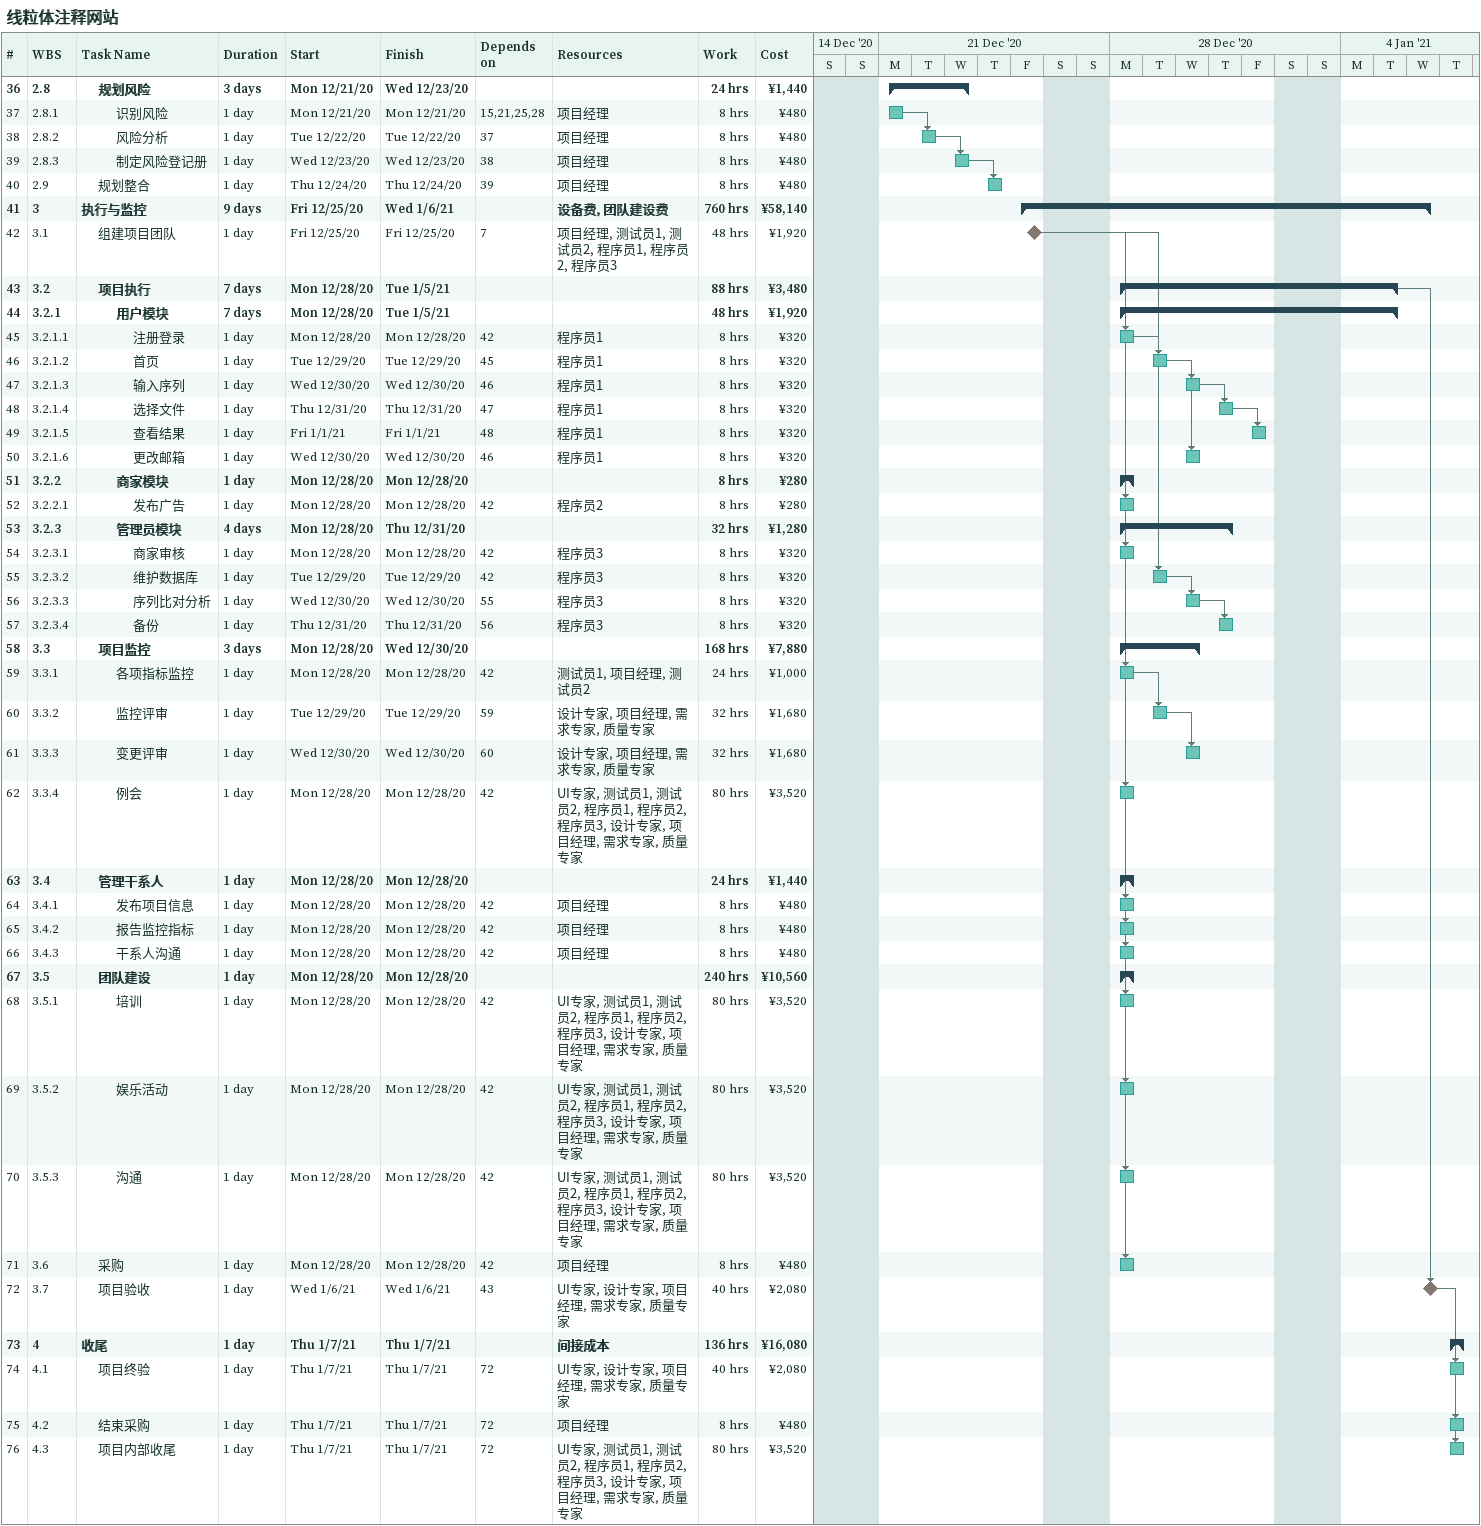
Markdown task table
线粒体注释网站

| ID | WBS | Task | Duration | Start | Finish | Predecessors | Resources | Work (h) | Cost (¥) |
|---|---|---|---|---|---|---|---|---|---|
| 36 | 2.8 | **规划风险** | 3d | 2020-12-21 | 2020-12-23 |  |  | 24 | 1440 |
| 37 | 2.8.1 | 识别风险 | 1d | 2020-12-21 | 2020-12-21 | 15, 21, 25, 28 | 项目经理 | 8 | 480 |
| 38 | 2.8.2 | 风险分析 | 1d | 2020-12-22 | 2020-12-22 | 37 | 项目经理 | 8 | 480 |
| 39 | 2.8.3 | 制定风险登记册 | 1d | 2020-12-23 | 2020-12-23 | 38 | 项目经理 | 8 | 480 |
| 40 | 2.9 | 规划整合 | 1d | 2020-12-24 | 2020-12-24 | 39 | 项目经理 | 8 | 480 |
| 41 | 3 | **执行与监控** | 9d | 2020-12-25 | 2021-01-06 |  | 设备费, 团队建设费 | 760 | 58140 |
| 42 | 3.1 | 组建项目团队 | 1d | 2020-12-25 | 2020-12-25 | 7 | 项目经理, 测试员1, 测试员2, 程序员1, 程序员2, 程序员3 | 48 | 1920 |
| 43 | 3.2 | **项目执行** | 7d | 2020-12-28 | 2021-01-05 |  |  | 88 | 3480 |
| 44 | 3.2.1 | **用户模块** | 7d | 2020-12-28 | 2021-01-05 |  |  | 48 | 1920 |
| 45 | 3.2.1.1 | 注册登录 | 1d | 2020-12-28 | 2020-12-28 | 42 | 程序员1 | 8 | 320 |
| 46 | 3.2.1.2 | 首页 | 1d | 2020-12-29 | 2020-12-29 | 45 | 程序员1 | 8 | 320 |
| 47 | 3.2.1.3 | 输入序列 | 1d | 2020-12-30 | 2020-12-30 | 46 | 程序员1 | 8 | 320 |
| 48 | 3.2.1.4 | 选择文件 | 1d | 2020-12-31 | 2020-12-31 | 47 | 程序员1 | 8 | 320 |
| 49 | 3.2.1.5 | 查看结果 | 1d | 2021-01-01 | 2021-01-01 | 48 | 程序员1 | 8 | 320 |
| 50 | 3.2.1.6 | 更改邮箱 | 1d | 2020-12-30 | 2020-12-30 | 46 | 程序员1 | 8 | 320 |
| 51 | 3.2.2 | **商家模块** | 1d | 2020-12-28 | 2020-12-28 |  |  | 8 | 280 |
| 52 | 3.2.2.1 | 发布广告 | 1d | 2020-12-28 | 2020-12-28 | 42 | 程序员2 | 8 | 280 |
| 53 | 3.2.3 | **管理员模块** | 4d | 2020-12-28 | 2020-12-31 |  |  | 32 | 1280 |
| 54 | 3.2.3.1 | 商家审核 | 1d | 2020-12-28 | 2020-12-28 | 42 | 程序员3 | 8 | 320 |
| 55 | 3.2.3.2 | 维护数据库 | 1d | 2020-12-29 | 2020-12-29 | 42 | 程序员3 | 8 | 320 |
| 56 | 3.2.3.3 | 序列比对分析 | 1d | 2020-12-30 | 2020-12-30 | 55 | 程序员3 | 8 | 320 |
| 57 | 3.2.3.4 | 备份 | 1d | 2020-12-31 | 2020-12-31 | 56 | 程序员3 | 8 | 320 |
| 58 | 3.3 | **项目监控** | 3d | 2020-12-28 | 2020-12-30 |  |  | 168 | 7880 |
| 59 | 3.3.1 | 各项指标监控 | 1d | 2020-12-28 | 2020-12-28 | 42 | 测试员1, 项目经理, 测试员2 | 24 | 1000 |
| 60 | 3.3.2 | 监控评审 | 1d | 2020-12-29 | 2020-12-29 | 59 | 设计专家, 项目经理, 需求专家, 质量专家 | 32 | 1680 |
| 61 | 3.3.3 | 变更评审 | 1d | 2020-12-30 | 2020-12-30 | 60 | 设计专家, 项目经理, 需求专家, 质量专家 | 32 | 1680 |
| 62 | 3.3.4 | 例会 | 1d | 2020-12-28 | 2020-12-28 | 42 | UI专家, 测试员1, 测试员2, 程序员1, 程序员2, 程序员3, 设计专家, 项目经理, 需求专家, 质量专家 | 80 | 3520 |
| 63 | 3.4 | **管理干系人** | 1d | 2020-12-28 | 2020-12-28 |  |  | 24 | 1440 |
| 64 | 3.4.1 | 发布项目信息 | 1d | 2020-12-28 | 2020-12-28 | 42 | 项目经理 | 8 | 480 |
| 65 | 3.4.2 | 报告监控指标 | 1d | 2020-12-28 | 2020-12-28 | 42 | 项目经理 | 8 | 480 |
| 66 | 3.4.3 | 干系人沟通 | 1d | 2020-12-28 | 2020-12-28 | 42 | 项目经理 | 8 | 480 |
| 67 | 3.5 | **团队建设** | 1d | 2020-12-28 | 2020-12-28 |  |  | 240 | 10560 |
| 68 | 3.5.1 | 培训 | 1d | 2020-12-28 | 2020-12-28 | 42 | UI专家, 测试员1, 测试员2, 程序员1, 程序员2, 程序员3, 设计专家, 项目经理, 需求专家, 质量专家 | 80 | 3520 |
| 69 | 3.5.2 | 娱乐活动 | 1d | 2020-12-28 | 2020-12-28 | 42 | UI专家, 测试员1, 测试员2, 程序员1, 程序员2, 程序员3, 设计专家, 项目经理, 需求专家, 质量专家 | 80 | 3520 |
| 70 | 3.5.3 | 沟通 | 1d | 2020-12-28 | 2020-12-28 | 42 | UI专家, 测试员1, 测试员2, 程序员1, 程序员2, 程序员3, 设计专家, 项目经理, 需求专家, 质量专家 | 80 | 3520 |
| 71 | 3.6 | 采购 | 1d | 2020-12-28 | 2020-12-28 | 42 | 项目经理 | 8 | 480 |
| 72 | 3.7 | 项目验收 | 1d | 2021-01-06 | 2021-01-06 | 43 | UI专家, 设计专家, 项目经理, 需求专家, 质量专家 | 40 | 2080 |
| 73 | 4 | **收尾** | 1d | 2021-01-07 | 2021-01-07 |  | 间接成本 | 136 | 16080 |
| 74 | 4.1 | 项目终验 | 1d | 2021-01-07 | 2021-01-07 | 72 | UI专家, 设计专家, 项目经理, 需求专家, 质量专家 | 40 | 2080 |
| 75 | 4.2 | 结束采购 | 1d | 2021-01-07 | 2021-01-07 | 72 | 项目经理 | 8 | 480 |
| 76 | 4.3 | 项目内部收尾 | 1d | 2021-01-07 | 2021-01-07 | 72 | UI专家, 测试员1, 测试员2, 程序员1, 程序员2, 程序员3, 设计专家, 项目经理, 需求专家, 质量专家 | 80 | 3520 |
